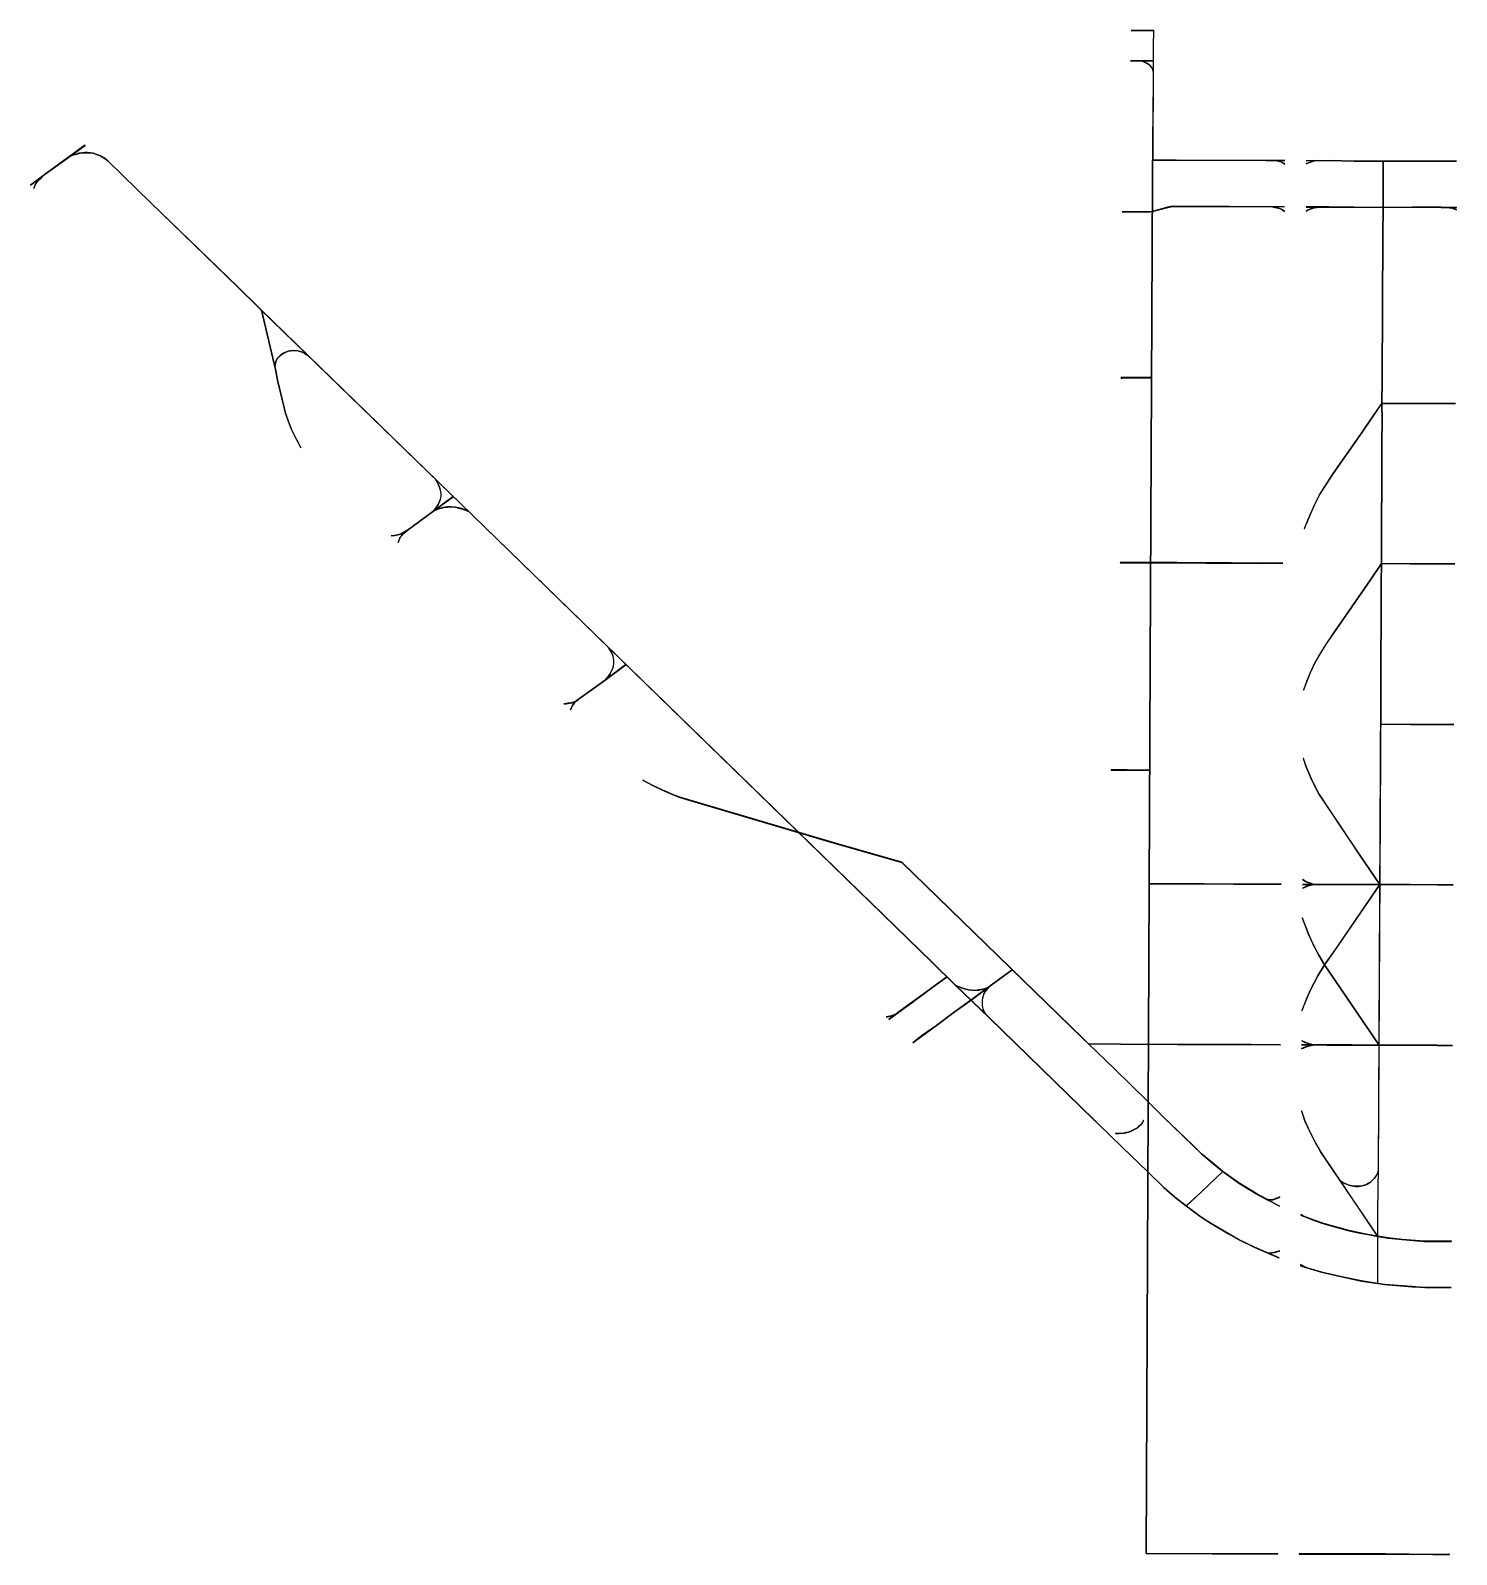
# Model space of a CAD drawing. Extents: x -35426891 to -35397092, y 11996571 to 12011386.
# Drawn here: x -35426891 to -35415303, y 11998048 to 12010431 of the extents above; entities that cross this region are included whole.
import ezdxf

# ---------------------------------------------------------------- set-up
doc = ezdxf.new("R2010")
doc.units = 0

msp = doc.modelspace()

# ---------------------------------------------------------------- linework, layer by layer
at = {"layer": 'mg_to_dxf', "color": 2}
for points in [[(-35417883.92, 12010430.08), (-35417883.91, 12010431.08), (-35417947.95, 12010431.08), (-35417947.95, 12010430.08)], [(-35417764.71, 12010428.69), (-35417763.69, 12010429.68), (-35417883.91, 12010431.08), (-35417883.92, 12010430.08)], [(-35417767.48, 12010306.69), (-35417766.48, 12010306.68), (-35417763.69, 12010429.68), (-35417764.71, 12010428.69)], [(-35417767.48, 12010014.36), (-35417766.48, 12010014.36), (-35417766.48, 12010306.68), (-35417767.48, 12010306.69)], [(-35417903.4, 12010183.69), (-35417903.4, 12010184.69), (-35417950.73, 12010184.69), (-35417950.73, 12010183.69)], [(-35417766.99, 12010182.3), (-35417766.98, 12010183.3), (-35417903.4, 12010184.69), (-35417903.4, 12010183.69)], [(-35417839.57, 12010173.98), (-35417839.17, 12010174.9), (-35417861.44, 12010184.65), (-35417861.84, 12010183.73)], [(-35417820.12, 12010165.65), (-35417819.64, 12010166.53), (-35417839.17, 12010174.9), (-35417839.57, 12010173.98)], [(-35417803.48, 12010154.56), (-35417802.87, 12010155.35), (-35417819.64, 12010166.53), (-35417820.12, 12010165.65)], [(-35417789.63, 12010142.09), (-35417788.88, 12010142.76), (-35417802.87, 12010155.35), (-35417803.48, 12010154.56)], [(-35417778.54, 12010126.85), (-35417777.7, 12010127.38), (-35417788.88, 12010142.76), (-35417789.63, 12010142.09)], [(-35417770.25, 12010111.64), (-35417769.28, 12010111.96), (-35417777.7, 12010127.38), (-35417778.54, 12010126.85)], [(-35417767.48, 12010090.85), (-35417766.49, 12010090.99), (-35417769.28, 12010111.96), (-35417770.25, 12010111.64)], [(-35417770.27, 12009529.93), (-35417769.27, 12009529.93), (-35417766.48, 12010014.36), (-35417767.48, 12010014.36)], [(-35426570.52, 12009409.23), (-35426569.93, 12009408.42), (-35426447.43, 12009497.51), (-35426448.02, 12009498.32)], [(-35417773.05, 12009222.29), (-35417772.05, 12009222.29), (-35417769.27, 12009529.93), (-35417770.27, 12009529.93)], [(-35426589.42, 12009394.5), (-35426590, 12009395.31), (-35426759.83, 12009272.81), (-35426759.24, 12009272)], [(-35426569.97, 12009408.38), (-35426570.47, 12009409.26), (-35426590, 12009395.31), (-35426589.42, 12009394.5)], [(-35426550.56, 12009416.7), (-35426550.9, 12009417.65), (-35426570.47, 12009409.26), (-35426569.97, 12009408.38)], [(-35426517.19, 12009426.44), (-35426517.46, 12009427.4), (-35426550.9, 12009417.65), (-35426550.56, 12009416.7)], [(-35426497.73, 12009432), (-35426497.94, 12009432.98), (-35426517.46, 12009427.4), (-35426517.19, 12009426.44)], [(-35426469.94, 12009436.17), (-35426470.05, 12009437.16), (-35426497.94, 12009432.98), (-35426497.73, 12009432)], [(-35426447.71, 12009437.56), (-35426447.74, 12009438.56), (-35426470.05, 12009437.16), (-35426469.94, 12009436.17)], [(-35426428.25, 12009437.56), (-35426428.22, 12009438.56), (-35426447.74, 12009438.56), (-35426447.71, 12009437.56)], [(-35426403.22, 12009436.17), (-35426403.13, 12009437.16), (-35426428.22, 12009438.56), (-35426428.25, 12009437.56)], [(-35426381.01, 12009433.39), (-35426380.8, 12009434.37), (-35426403.13, 12009437.16), (-35426403.22, 12009436.17)], [(-35426358.8, 12009426.45), (-35426358.46, 12009427.39), (-35426380.8, 12009434.37), (-35426381.01, 12009433.39)], [(-35426344.88, 12009420.88), (-35426344.54, 12009421.82), (-35426358.46, 12009427.39), (-35426358.8, 12009426.45)], [(-35426328.21, 12009415.33), (-35426327.8, 12009416.24), (-35426344.54, 12009421.82), (-35426344.88, 12009420.88)], [(-35426311.55, 12009405.61), (-35426311.05, 12009406.47), (-35426327.8, 12009416.24), (-35426328.21, 12009415.33)], [(-35426292.08, 12009394.48), (-35426291.55, 12009395.33), (-35426311.05, 12009406.47), (-35426311.55, 12009405.61)], [(-35426278.19, 12009384.76), (-35426277.6, 12009385.56), (-35426291.55, 12009395.33), (-35426292.08, 12009394.48)], [(-35426258.74, 12009369.47), (-35426258.07, 12009370.22), (-35426277.6, 12009385.56), (-35426278.19, 12009384.76)], [(-35425913.53, 12009031.22), (-35425912.83, 12009031.94), (-35426258.07, 12009370.22), (-35426258.74, 12009369.47)], [(-35417580.45, 12009377.7), (-35417580.45, 12009378.7), (-35417769.77, 12009377.31), (-35417769.76, 12009376.31)], [(-35417580.45, 12009378.7), (-35417580.45, 12009377.7), (-35416851.02, 12009373.52), (-35416851.02, 12009374.52)], [(-35416851.02, 12009374.52), (-35416851.02, 12009373.52), (-35416697.9, 12009373.52), (-35416697.9, 12009374.52)], [(-35416748.14, 12009369.36), (-35416747.89, 12009370.33), (-35416770.19, 12009374.51), (-35416770.38, 12009373.53)], [(-35416731.48, 12009363.81), (-35416731.14, 12009364.75), (-35416747.89, 12009370.33), (-35416748.14, 12009369.36)], [(-35416717.62, 12009358.26), (-35416717.16, 12009359.16), (-35416731.14, 12009364.75), (-35416731.48, 12009363.81)], [(-35416698.17, 12009345.76), (-35416697.63, 12009346.6), (-35416717.16, 12009359.16), (-35416717.62, 12009358.26)], [(-35416505.62, 12009355.46), (-35416505.98, 12009356.39), (-35416525.48, 12009348.03), (-35416525.09, 12009347.11)], [(-35416338.76, 12009373.52), (-35416338.75, 12009374.52), (-35416525.29, 12009373.13), (-35416525.28, 12009372.13)], [(-35416488.94, 12009361.02), (-35416489.25, 12009361.97), (-35416505.98, 12009356.39), (-35416505.62, 12009355.46)], [(-35416466.69, 12009367.97), (-35416466.96, 12009368.94), (-35416489.25, 12009361.97), (-35416488.94, 12009361.02)], [(-35416444.43, 12009373.54), (-35416444.67, 12009374.51), (-35416466.96, 12009368.94), (-35416466.69, 12009367.97)], [(-35416135.52, 12009369.35), (-35416135.51, 12009370.35), (-35416338.75, 12009374.52), (-35416338.76, 12009373.52)], [(-35415678.93, 12009367.95), (-35415678.93, 12009368.95), (-35416135.51, 12009370.35), (-35416135.52, 12009369.35)], [(-35415899.37, 12009188.88), (-35415898.37, 12009188.88), (-35415898.37, 12009369.85), (-35415899.37, 12009369.85)], [(-35415472.91, 12009367.95), (-35415472.91, 12009368.95), (-35415678.93, 12009368.95), (-35415678.93, 12009367.95)], [(-35415303.08, 12009367.95), (-35415303.08, 12009368.95), (-35415472.91, 12009368.95), (-35415472.91, 12009367.95)], [(-35426759.24, 12009272), (-35426759.83, 12009272.81), (-35426890.69, 12009175.36), (-35426890.09, 12009174.56)], [(-35426825.99, 12009214.99), (-35426826.72, 12009215.67), (-35426849.06, 12009184.96), (-35426848.2, 12009184.45)], [(-35426809.31, 12009228.89), (-35426810, 12009229.61), (-35426826.72, 12009215.67), (-35426825.99, 12009214.99)], [(-35426825.99, 12009214.99), (-35426826.72, 12009215.67), (-35426826.72, 12009215.67), (-35426825.99, 12009214.99)], [(-35426792.58, 12009247.01), (-35426793.31, 12009247.69), (-35426810, 12009229.61), (-35426809.31, 12009228.89)], [(-35417789.76, 12005889.76), (-35417788.76, 12005889.75), (-35417772.05, 12009222.29), (-35417773.05, 12009222.29)], [(-35426856.52, 12009166.42), (-35426857.45, 12009166.79), (-35426863.02, 12009150.06), (-35426862.07, 12009149.75)], [(-35426848.2, 12009184.45), (-35426849.06, 12009184.96), (-35426857.45, 12009166.79), (-35426856.52, 12009166.42)], [(-35415899.37, 12008992.61), (-35415898.37, 12008992.6), (-35415898.37, 12009188.88), (-35415899.37, 12009188.88)], [(-35425209.16, 12008349.13), (-35425208.46, 12008349.84), (-35425912.83, 12009031.94), (-35425913.53, 12009031.22)], [(-35417995.28, 12008957.3), (-35417995.27, 12008958.3), (-35418020.33, 12008958.3), (-35418020.33, 12008957.3)], [(-35417808.72, 12008955.91), (-35417808.77, 12008956.91), (-35417995.27, 12008958.3), (-35417995.28, 12008957.3)], [(-35417772.46, 12008960.09), (-35417772.65, 12008961.08), (-35417808.77, 12008956.91), (-35417808.72, 12008955.91)], [(-35417649.93, 12008993.51), (-35417650.17, 12008994.48), (-35417772.65, 12008961.08), (-35417772.46, 12008960.09)], [(-35417624.91, 12008999.07), (-35417625.08, 12009000.06), (-35417650.17, 12008994.48), (-35417649.93, 12008993.51)], [(-35417599.91, 12009001.85), (-35417599.96, 12009002.85), (-35417625.08, 12009000.06), (-35417624.91, 12008999.07)], [(-35416700.69, 12008997.67), (-35416700.68, 12008998.67), (-35417599.96, 12009002.85), (-35417599.91, 12009001.85)], [(-35416778.73, 12008993.5), (-35416778.54, 12008994.49), (-35416798.02, 12008998.66), (-35416798.23, 12008997.68)], [(-35416762.06, 12008990.73), (-35416761.8, 12008991.7), (-35416778.54, 12008994.49), (-35416778.73, 12008993.5)], [(-35416750.96, 12008986.56), (-35416750.63, 12008987.51), (-35416761.8, 12008991.7), (-35416762.06, 12008990.73)], [(-35416734.28, 12008981), (-35416733.9, 12008981.93), (-35416750.63, 12008987.51), (-35416750.96, 12008986.56)], [(-35416717.64, 12008972.68), (-35416717.14, 12008973.55), (-35416733.9, 12008981.93), (-35416734.28, 12008981)], [(-35416700.96, 12008961.56), (-35416700.41, 12008962.4), (-35416717.14, 12008973.55), (-35416717.64, 12008972.68)], [(-35416508.36, 12008972.67), (-35416508.8, 12008973.56), (-35416525.54, 12008963.8), (-35416525.03, 12008962.94)], [(-35416341.54, 12008996.28), (-35416341.54, 12008997.28), (-35416525.29, 12008997.28), (-35416525.29, 12008996.28)], [(-35416491.7, 12008979.61), (-35416492.05, 12008980.54), (-35416508.8, 12008973.56), (-35416508.36, 12008972.67)], [(-35416458.35, 12008990.72), (-35416458.58, 12008991.7), (-35416492.05, 12008980.54), (-35416491.7, 12008979.61)], [(-35416438.9, 12008993.5), (-35416439.06, 12008994.49), (-35416458.58, 12008991.7), (-35416458.35, 12008990.72)], [(-35416458.35, 12008990.72), (-35416458.58, 12008991.7), (-35416458.58, 12008991.7), (-35416458.35, 12008990.72)], [(-35416422.19, 12008996.29), (-35416422.36, 12008997.27), (-35416439.06, 12008994.49), (-35416438.9, 12008993.5)], [(-35416138.3, 12008994.89), (-35416138.3, 12008995.89), (-35416341.54, 12008997.28), (-35416341.54, 12008996.28)], [(-35415898.87, 12008992.1), (-35415898.87, 12008993.1), (-35416138.3, 12008995.89), (-35416138.3, 12008994.89)], [(-35415902.15, 12008772.67), (-35415901.15, 12008772.66), (-35415898.37, 12008992.6), (-35415899.37, 12008992.61)], [(-35415662.22, 12008994.89), (-35415662.23, 12008995.89), (-35415898.87, 12008993.1), (-35415898.87, 12008992.1)], [(-35415428.37, 12008993.5), (-35415428.35, 12008994.5), (-35415662.23, 12008995.89), (-35415662.22, 12008994.89)], [(-35415303.09, 12008990.71), (-35415303.07, 12008991.71), (-35415428.35, 12008994.5), (-35415428.37, 12008993.5)], [(-35415361.61, 12008989.32), (-35415361.47, 12008990.31), (-35415380.96, 12008993.1), (-35415381.1, 12008992.11)], [(-35415342.15, 12008986.54), (-35415341.96, 12008987.53), (-35415361.47, 12008990.31), (-35415361.61, 12008989.32)], [(-35415325.51, 12008982.38), (-35415325.19, 12008983.33), (-35415341.96, 12008987.53), (-35415342.15, 12008986.54)], [(-35415303.28, 12008972.66), (-35415302.88, 12008973.57), (-35415325.19, 12008983.33), (-35415325.51, 12008982.38)], [(-35415907.72, 12007599.18), (-35415906.72, 12007599.17), (-35415901.15, 12008772.66), (-35415902.15, 12008772.67)], [(-35425036.55, 12008179.3), (-35425035.85, 12008180.01), (-35425208.46, 12008349.84), (-35425209.16, 12008349.13)], [(-35425035.84, 12008180.01), (-35425036.55, 12008179.3), (-35425017.06, 12008159.81), (-35425016.36, 12008160.52)], [(-35425016.36, 12008160.52), (-35425017.06, 12008159.81), (-35423299.28, 12006492.15), (-35423298.59, 12006492.87)], [(-35425013.44, 12008158.89), (-35425014.41, 12008158.66), (-35424897.48, 12007664.5), (-35424896.5, 12007664.71)], [(-35424902.07, 12007717.41), (-35424903.05, 12007717.59), (-35424905.84, 12007696.68), (-35424904.85, 12007696.55)], [(-35424896.52, 12007741), (-35424897.47, 12007741.33), (-35424903.05, 12007717.59), (-35424902.07, 12007717.41)], [(-35424885.44, 12007764.55), (-35424886.28, 12007765.11), (-35424897.47, 12007741.33), (-35424896.52, 12007741)], [(-35424871.58, 12007779.79), (-35424872.29, 12007780.49), (-35424886.28, 12007765.11), (-35424885.44, 12007764.55)], [(-35424854.93, 12007795.06), (-35424855.54, 12007795.85), (-35424872.29, 12007780.49), (-35424871.58, 12007779.79)], [(-35424835.5, 12007807.55), (-35424835.99, 12007808.42), (-35424855.54, 12007795.85), (-35424854.93, 12007795.06)], [(-35424816.06, 12007817.26), (-35424816.45, 12007818.19), (-35424835.99, 12007808.42), (-35424835.5, 12007807.55)], [(-35424796.63, 12007824.2), (-35424796.9, 12007825.17), (-35424816.45, 12007818.19), (-35424816.06, 12007817.26)], [(-35424777.21, 12007828.36), (-35424777.34, 12007829.36), (-35424796.9, 12007825.17), (-35424796.63, 12007824.2)], [(-35424752.22, 12007829.75), (-35424752.23, 12007830.75), (-35424777.34, 12007829.36), (-35424777.21, 12007828.36)], [(-35424718.89, 12007828.36), (-35424718.74, 12007829.36), (-35424752.23, 12007830.75), (-35424752.22, 12007829.75)], [(-35424688.37, 12007820.04), (-35424688.01, 12007820.98), (-35424718.74, 12007829.36), (-35424718.89, 12007828.36)], [(-35424660.59, 12007806.15), (-35424660.1, 12007807.02), (-35424688.01, 12007820.98), (-35424688.37, 12007820.04)], [(-35424641.13, 12007793.64), (-35424640.59, 12007794.48), (-35424660.1, 12007807.02), (-35424660.59, 12007806.15)], [(-35424896.5, 12007664.71), (-35424897.48, 12007664.5), (-35424883.56, 12007590.72), (-35424882.58, 12007590.93)], [(-35424882.58, 12007590.93), (-35424883.56, 12007590.72), (-35424827.88, 12007355.45), (-35424826.91, 12007355.69)], [(-35418009.05, 12007609.83), (-35418009.35, 12007610.79), (-35418031.62, 12007603.83), (-35418031.32, 12007602.87)], [(-35418031.43, 12007612.2), (-35418031.51, 12007611.21), (-35418014.79, 12007609.81), (-35418014.74, 12007610.81)], [(-35418014.74, 12007610.81), (-35418014.79, 12007609.81), (-35417934.03, 12007609.81), (-35417934.03, 12007610.81)], [(-35417934.03, 12007610.81), (-35417934.03, 12007609.81), (-35417778.12, 12007609.81), (-35417778.12, 12007610.81)], [(-35415910.51, 12007401.51), (-35415909.51, 12007401.5), (-35415906.72, 12007599.17), (-35415907.72, 12007599.18)], [(-35424826.91, 12007355.69), (-35424827.88, 12007355.45), (-35424819.52, 12007320.62), (-35424818.56, 12007320.91)], [(-35415909.59, 12007401.22), (-35415910.42, 12007401.79), (-35415991.16, 12007283.46), (-35415990.33, 12007282.9)], [(-35415907.72, 12007260.91), (-35415906.72, 12007260.91), (-35415909.51, 12007401.52), (-35415910.51, 12007401.5)], [(-35415910, 12007402.01), (-35415910.01, 12007401.01), (-35415665.01, 12007399.61), (-35415665.01, 12007400.61)], [(-35415665.01, 12007400.61), (-35415665.01, 12007399.61), (-35415428.36, 12007399.61), (-35415428.36, 12007400.61)], [(-35415428.36, 12007400.61), (-35415428.36, 12007399.61), (-35415311.43, 12007399.61), (-35415311.43, 12007400.61)], [(-35424818.56, 12007320.91), (-35424819.52, 12007320.62), (-35424794.45, 12007252.38), (-35424793.52, 12007252.74)], [(-35424793.52, 12007252.74), (-35424794.45, 12007252.38), (-35424769.38, 12007189.71), (-35424768.47, 12007190.12)], [(-35415990.33, 12007282.9), (-35415991.16, 12007283.46), (-35416069.11, 12007166.53), (-35416068.29, 12007165.97)], [(-35415910.51, 12007088.3), (-35415909.51, 12007088.29), (-35415906.72, 12007260.91), (-35415907.72, 12007260.91)], [(-35424768.47, 12007190.12), (-35424769.38, 12007189.71), (-35424724.83, 12007097.82), (-35424723.93, 12007098.27)], [(-35424723.93, 12007098.27), (-35424724.83, 12007097.82), (-35424694.2, 12007039.34), (-35424693.31, 12007039.81)], [(-35416068.29, 12007165.97), (-35416069.11, 12007166.53), (-35416305.76, 12006831.05), (-35416304.93, 12006830.49)], [(-35415913.29, 12006099.96), (-35415912.29, 12006099.95), (-35415909.51, 12007088.29), (-35415910.51, 12007088.3)], [(-35423588.92, 12006766.49), (-35423588.04, 12006766.98), (-35423599.19, 12006785.1), (-35423600.04, 12006784.57)], [(-35423577.79, 12006744.25), (-35423576.89, 12006744.68), (-35423588.04, 12006766.98), (-35423588.92, 12006766.49)], [(-35423566.68, 12006720.64), (-35423565.73, 12006720.96), (-35423576.89, 12006744.68), (-35423577.79, 12006744.25)], [(-35416304.93, 12006830.49), (-35416305.76, 12006831.05), (-35416417.15, 12006659.79), (-35416416.27, 12006659.31)], [(-35423454.55, 12006643.83), (-35423455.14, 12006644.64), (-35423624.97, 12006520.75), (-35423624.38, 12006519.94)], [(-35423577.78, 12006580.45), (-35423576.91, 12006579.96), (-35423565.74, 12006603.69), (-35423566.68, 12006604.05)], [(-35423561.13, 12006695.64), (-35423560.15, 12006695.85), (-35423565.73, 12006720.96), (-35423566.68, 12006720.64)], [(-35423566.68, 12006604.05), (-35423565.74, 12006603.69), (-35423560.16, 12006623.22), (-35423561.12, 12006623.49)], [(-35423555.57, 12006669.24), (-35423554.57, 12006669.35), (-35423560.15, 12006695.85), (-35423561.13, 12006695.64)], [(-35423561.12, 12006623.49), (-35423560.16, 12006623.22), (-35423554.57, 12006644.17), (-35423555.57, 12006644.3)], [(-35423555.57, 12006644.3), (-35423554.57, 12006644.17), (-35423554.57, 12006669.35), (-35423555.57, 12006669.24)], [(-35416435.75, 12006617.57), (-35416436.64, 12006618.01), (-35416458.92, 12006574.85), (-35416458.02, 12006574.42)], [(-35416416.27, 12006659.31), (-35416417.15, 12006659.79), (-35416436.64, 12006618.01), (-35416435.75, 12006617.57)], [(-35423624.38, 12006519.94), (-35423624.97, 12006520.75), (-35423831.01, 12006369.01), (-35423830.38, 12006368.23)], [(-35423622.24, 12006523.48), (-35423621.53, 12006522.78), (-35423607.59, 12006536.72), (-35423608.35, 12006537.38)], [(-35423574.39, 12006543.54), (-35423574.73, 12006544.48), (-35423622.09, 12006523.59), (-35423621.69, 12006522.67)], [(-35423608.35, 12006537.38), (-35423607.59, 12006536.72), (-35423590.85, 12006559.04), (-35423591.67, 12006559.61)], [(-35423591.67, 12006559.61), (-35423590.85, 12006559.04), (-35423576.91, 12006579.96), (-35423577.78, 12006580.45)], [(-35423543.8, 12006551.88), (-35423544.07, 12006552.85), (-35423574.73, 12006544.48), (-35423574.39, 12006543.54)], [(-35423524.36, 12006557.44), (-35423524.53, 12006558.43), (-35423544.07, 12006552.85), (-35423543.8, 12006551.88)], [(-35423502.14, 12006558.83), (-35423502.2, 12006559.82), (-35423524.53, 12006558.43), (-35423524.36, 12006557.44)], [(-35423474.34, 12006560.22), (-35423474.32, 12006561.22), (-35423502.2, 12006559.82), (-35423502.14, 12006558.83)], [(-35423441, 12006557.44), (-35423440.85, 12006558.43), (-35423474.32, 12006561.22), (-35423474.34, 12006560.22)], [(-35423410.41, 12006550.49), (-35423410.18, 12006551.46), (-35423440.85, 12006558.43), (-35423441, 12006557.44)], [(-35423377.05, 12006542.14), (-35423376.73, 12006543.1), (-35423410.18, 12006551.46), (-35423410.41, 12006550.49)], [(-35423329.75, 12006522.67), (-35423329.37, 12006523.59), (-35423376.73, 12006543.1), (-35423377.05, 12006542.14)], [(-35423298.59, 12006492.86), (-35423299.28, 12006492.15), (-35419563.06, 12002858.93), (-35419562.36, 12002859.65)], [(-35416496.99, 12006485.35), (-35416497.9, 12006485.74), (-35416517.4, 12006439.8), (-35416516.47, 12006439.42)], [(-35416458.02, 12006574.42), (-35416458.92, 12006574.85), (-35416497.9, 12006485.74), (-35416496.99, 12006485.35)], [(-35423883.79, 12006339.84), (-35423883.39, 12006338.92), (-35423833.23, 12006366.79), (-35423833.72, 12006367.66)], [(-35423830.38, 12006368.23), (-35423831.01, 12006369.01), (-35423864.47, 12006339.73), (-35423863.74, 12006339.04)], [(-35416516.47, 12006439.42), (-35416517.4, 12006439.8), (-35416539.67, 12006385.51), (-35416538.74, 12006385.13)], [(-35423958.79, 12006325.96), (-35423958.73, 12006324.96), (-35423933.64, 12006326.36), (-35423933.77, 12006327.35)], [(-35423933.77, 12006327.35), (-35423933.64, 12006326.36), (-35423905.74, 12006331.94), (-35423905.99, 12006332.91)], [(-35423905.99, 12006332.91), (-35423905.74, 12006331.94), (-35423883.39, 12006338.92), (-35423883.79, 12006339.84)], [(-35423897.04, 12006286.3), (-35423897.98, 12006286.67), (-35423903.55, 12006269.94), (-35423902.61, 12006269.62)], [(-35423891.48, 12006298.83), (-35423892.41, 12006299.2), (-35423897.98, 12006286.67), (-35423897.04, 12006286.3)], [(-35423885.94, 12006314.05), (-35423886.81, 12006314.6), (-35423892.41, 12006299.2), (-35423891.48, 12006298.83)], [(-35423874.87, 12006325.13), (-35423875.61, 12006325.8), (-35423886.81, 12006314.6), (-35423885.94, 12006314.05)], [(-35423863.74, 12006339.04), (-35423864.47, 12006339.73), (-35423875.61, 12006325.8), (-35423874.87, 12006325.13)], [(-35417947.95, 12006106.41), (-35417947.95, 12006107.41), (-35418037.04, 12006107.41), (-35418037.04, 12006106.41)], [(-35417786.47, 12006106.41), (-35417786.47, 12006107.41), (-35417947.95, 12006107.41), (-35417947.95, 12006106.41)], [(-35417786.47, 12006107.41), (-35417786.47, 12006106.41), (-35417572.1, 12006106.41), (-35417572.09, 12006107.41)], [(-35417572.09, 12006107.41), (-35417572.1, 12006106.41), (-35417341.02, 12006103.63), (-35417341.02, 12006104.63)], [(-35417341.02, 12006104.63), (-35417341.02, 12006103.63), (-35417135, 12006103.63), (-35417135, 12006104.63)], [(-35417135, 12006104.63), (-35417135, 12006103.63), (-35416892.78, 12006100.84), (-35416892.78, 12006101.84)], [(-35416892.78, 12006101.84), (-35416892.78, 12006100.84), (-35416714.6, 12006102.24), (-35416714.61, 12006103.24)], [(-35415912.38, 12006099.67), (-35415913.2, 12006100.23), (-35416002.29, 12005967.99), (-35416001.47, 12005967.43)], [(-35415916.07, 12005948.23), (-35415915.07, 12005948.21), (-35415912.29, 12006099.95), (-35415913.29, 12006099.96)], [(-35415912.78, 12006100.45), (-35415912.8, 12006099.45), (-35415678.93, 12006096.67), (-35415678.93, 12006097.67)], [(-35415678.93, 12006097.67), (-35415678.93, 12006096.67), (-35415453.42, 12006096.67), (-35415453.42, 12006097.67)], [(-35415453.42, 12006097.67), (-35415453.42, 12006096.67), (-35415317, 12006096.67), (-35415317, 12006097.67)], [(-35417788.76, 12005889.75), (-35417789.76, 12005889.76), (-35417825.95, 11998056.27), (-35417824.95, 11998057.26)], [(-35416001.47, 12005967.43), (-35416002.29, 12005967.99), (-35416300.19, 12005537.85), (-35416299.36, 12005537.29)], [(-35415918.86, 12005015.56), (-35415917.86, 12005015.55), (-35415915.07, 12005948.21), (-35415916.07, 12005948.23)], [(-35416299.36, 12005537.29), (-35416300.19, 12005537.85), (-35416361.44, 12005448.75), (-35416360.61, 12005448.21)], [(-35422171.83, 12005382.81), (-35422170.94, 12005383.29), (-35422193.24, 12005416.74), (-35422194.07, 12005416.18)], [(-35422163.5, 12005363.38), (-35422162.57, 12005363.75), (-35422170.94, 12005383.29), (-35422171.83, 12005382.81)], [(-35422157.95, 12005348.13), (-35422156.98, 12005348.38), (-35422162.57, 12005363.75), (-35422163.5, 12005363.38)], [(-35416360.61, 12005448.21), (-35416361.44, 12005448.75), (-35416419.92, 12005354.08), (-35416419.06, 12005353.57)], [(-35422051.37, 12005279.64), (-35422051.97, 12005280.44), (-35422221.8, 12005152.38), (-35422221.2, 12005151.57)], [(-35422182.96, 12005202.33), (-35422182.08, 12005201.85), (-35422159.78, 12005246.45), (-35422160.72, 12005246.82)], [(-35422160.72, 12005246.82), (-35422159.78, 12005246.45), (-35422154.19, 12005266.02), (-35422155.17, 12005266.23)], [(-35422152.4, 12005312.02), (-35422151.4, 12005312.1), (-35422156.98, 12005348.38), (-35422157.95, 12005348.13)], [(-35422155.17, 12005266.23), (-35422154.19, 12005266.02), (-35422151.4, 12005284.18), (-35422152.4, 12005284.26)], [(-35422152.4, 12005284.26), (-35422151.4, 12005284.18), (-35422151.4, 12005312.1), (-35422152.4, 12005312.02)], [(-35416455.24, 12005289.56), (-35416456.13, 12005290.01), (-35416492.34, 12005210.64), (-35416491.42, 12005210.24)], [(-35416419.06, 12005353.57), (-35416419.92, 12005354.08), (-35416456.13, 12005290.01), (-35416455.24, 12005289.56)], [(-35422221.2, 12005151.57), (-35422221.8, 12005152.38), (-35422430.6, 12005003.43), (-35422430.01, 12005002.62)], [(-35422224.65, 12005152.31), (-35422223.91, 12005151.64), (-35422210, 12005166.94), (-35422210.73, 12005167.63)], [(-35422210.73, 12005167.63), (-35422210, 12005166.94), (-35422193.26, 12005183.68), (-35422194.05, 12005184.3)], [(-35422194.05, 12005184.3), (-35422193.26, 12005183.68), (-35422182.08, 12005201.85), (-35422182.96, 12005202.33)], [(-35422182.96, 12005202.33), (-35422182.08, 12005201.85), (-35422182.08, 12005201.85), (-35422182.96, 12005202.33)], [(-35416516.47, 12005150.4), (-35416517.4, 12005150.76), (-35416545.25, 12005072.8), (-35416544.3, 12005072.46)], [(-35416491.42, 12005210.24), (-35416492.34, 12005210.64), (-35416517.4, 12005150.76), (-35416516.47, 12005150.4)], [(-35422469.49, 12004975.65), (-35422469.07, 12004974.73), (-35422449.52, 12004987.29), (-35422450.06, 12004988.14)], [(-35422430.01, 12005002.62), (-35422430.6, 12005003.43), (-35422455.7, 12004985.3), (-35422455.02, 12004984.56)], [(-35415917.86, 12005015.55), (-35415918.86, 12005015.56), (-35415938.35, 12001184.68), (-35415937.35, 12001184.67)], [(-35422555.63, 12004960.37), (-35422555.55, 12004959.38), (-35422538.82, 12004960.77), (-35422538.95, 12004961.76)], [(-35422538.95, 12004961.76), (-35422538.82, 12004960.77), (-35422522.12, 12004963.55), (-35422522.24, 12004964.55)], [(-35422522.24, 12004964.55), (-35422522.12, 12004963.55), (-35422505.39, 12004964.95), (-35422505.56, 12004965.94)], [(-35422505.56, 12004965.94), (-35422505.39, 12004964.95), (-35422488.64, 12004969.14), (-35422488.9, 12004970.1)], [(-35422493.89, 12004930.42), (-35422494.79, 12004930.86), (-35422503.15, 12004911.35), (-35422502.23, 12004910.96)], [(-35422485.56, 12004945.68), (-35422486.41, 12004946.23), (-35422494.79, 12004930.86), (-35422493.89, 12004930.42)], [(-35422488.9, 12004970.1), (-35422488.64, 12004969.14), (-35422469.07, 12004974.73), (-35422469.49, 12004975.65)], [(-35422477.23, 12004956.79), (-35422478.04, 12004957.39), (-35422486.41, 12004946.23), (-35422485.56, 12004945.68)], [(-35422466.11, 12004972.09), (-35422466.89, 12004972.72), (-35422478.04, 12004957.39), (-35422477.23, 12004956.79)], [(-35422455.02, 12004984.56), (-35422455.7, 12004985.3), (-35422466.89, 12004972.72), (-35422466.11, 12004972.09)], [(-35415918.36, 12004794.72), (-35415918.36, 12004793.72), (-35415676.15, 12004792.33), (-35415676.14, 12004793.33)], [(-35415676.14, 12004793.33), (-35415676.15, 12004792.33), (-35415453.42, 12004792.33), (-35415453.42, 12004793.33)], [(-35415453.42, 12004793.33), (-35415453.42, 12004792.33), (-35415325.35, 12004792.33), (-35415325.35, 12004793.33)], [(-35416547.08, 12004515.97), (-35416548.03, 12004515.66), (-35416525.75, 12004448.82), (-35416524.82, 12004449.18)], [(-35417978.57, 12004422.05), (-35417978.57, 12004423.05), (-35418109.42, 12004423.05), (-35418109.42, 12004422.05)], [(-35417794.83, 12004420.66), (-35417794.82, 12004421.66), (-35417978.57, 12004423.05), (-35417978.57, 12004422.05)], [(-35416524.82, 12004449.18), (-35416525.75, 12004448.82), (-35416475.63, 12004334.64), (-35416474.72, 12004335.06)], [(-35421834.74, 12004295.43), (-35421834.29, 12004296.32), (-35421915.02, 12004339.47), (-35421915.49, 12004338.59)], [(-35421753.98, 12004257.83), (-35421753.57, 12004258.74), (-35421834.29, 12004296.32), (-35421834.74, 12004295.43)], [(-35421653.74, 12004214.67), (-35421653.36, 12004215.6), (-35421753.57, 12004258.74), (-35421753.98, 12004257.83)], [(-35416474.72, 12004335.06), (-35416475.63, 12004334.64), (-35416422.71, 12004227.41), (-35416421.84, 12004227.91)], [(-35421614.73, 12004199.35), (-35421614.41, 12004200.3), (-35421653.36, 12004215.6), (-35421653.74, 12004214.67)], [(-35420350.74, 12003826.28), (-35420350.46, 12003827.24), (-35421614.41, 12004200.3), (-35421614.73, 12004199.35)], [(-35416421.84, 12004227.91), (-35416422.71, 12004227.41), (-35416247.29, 12003967.07), (-35416246.46, 12003967.63)], [(-35416246.46, 12003967.63), (-35416247.29, 12003967.07), (-35416088.6, 12003730.43), (-35416087.77, 12003730.99)], [(-35419810.75, 12003671.79), (-35419810.23, 12003672.69), (-35420350.46, 12003827.24), (-35420350.74, 12003826.28)], [(-35418343.63, 12002246.44), (-35418342.94, 12002247.15), (-35419810.23, 12003672.69), (-35419810.75, 12003671.79)], [(-35416087.77, 12003730.99), (-35416088.6, 12003730.43), (-35415927.13, 12003491), (-35415926.3, 12003491.56)], [(-35416552.84, 12003532.06), (-35416553.41, 12003531.23), (-35416531.09, 12003515.89), (-35416530.62, 12003516.78)], [(-35416530.62, 12003516.78), (-35416531.09, 12003515.89), (-35416497.6, 12003503.33), (-35416497.29, 12003504.28)], [(-35416497.29, 12003504.28), (-35416497.6, 12003503.33), (-35416466.93, 12003494.96), (-35416466.71, 12003495.94)], [(-35417574.88, 12003497.74), (-35417574.88, 12003498.74), (-35417800.39, 12003498.74), (-35417800.39, 12003497.74)], [(-35417352.16, 12003497.74), (-35417352.15, 12003498.74), (-35417574.88, 12003498.74), (-35417574.88, 12003497.74)], [(-35417112.73, 12003494.95), (-35417112.72, 12003495.95), (-35417352.15, 12003498.74), (-35417352.16, 12003497.74)], [(-35417004.15, 12003493.56), (-35417004.14, 12003494.56), (-35417112.72, 12003495.95), (-35417112.73, 12003494.95)], [(-35416965.17, 12003493.56), (-35416965.17, 12003494.56), (-35417004.14, 12003494.56), (-35417004.15, 12003493.56)], [(-35416728.52, 12003493.56), (-35416728.52, 12003494.56), (-35416965.17, 12003494.56), (-35416965.17, 12003493.56)], [(-35416533.43, 12003469.94), (-35416533.85, 12003470.85), (-35416553.32, 12003462.5), (-35416552.93, 12003461.58)], [(-35416330.4, 12003492.17), (-35416330.4, 12003493.17), (-35416553.13, 12003493.17), (-35416553.13, 12003492.17)], [(-35416519.52, 12003476.89), (-35416519.91, 12003477.82), (-35416533.85, 12003470.85), (-35416533.43, 12003469.94)], [(-35416500.11, 12003483.83), (-35416500.35, 12003484.8), (-35416519.91, 12003477.82), (-35416519.52, 12003476.89)], [(-35416472.31, 12003488), (-35416472.47, 12003488.98), (-35416500.35, 12003484.8), (-35416500.11, 12003483.83)], [(-35416450.02, 12003492.18), (-35416450.21, 12003493.16), (-35416472.47, 12003488.98), (-35416472.31, 12003488)], [(-35416466.71, 12003495.94), (-35416466.93, 12003494.96), (-35416450.2, 12003492.17), (-35416450.03, 12003493.16)], [(-35416152.22, 12003492.17), (-35416152.22, 12003493.17), (-35416330.4, 12003493.17), (-35416330.4, 12003492.17)], [(-35415926.3, 12003490.99), (-35415927.12, 12003491.56), (-35416286.27, 12002965.37), (-35416285.45, 12002964.8)], [(-35415926.71, 12003490.78), (-35415926.71, 12003491.78), (-35416152.22, 12003493.17), (-35416152.22, 12003492.17)], [(-35415678.93, 12003490.78), (-35415678.93, 12003491.78), (-35415926.71, 12003491.78), (-35415926.71, 12003490.78)], [(-35415458.99, 12003489.38), (-35415458.98, 12003490.38), (-35415678.93, 12003491.78), (-35415678.93, 12003490.78)], [(-35415330.92, 12003489.38), (-35415330.92, 12003490.38), (-35415458.98, 12003490.38), (-35415458.99, 12003489.38)], [(-35416555.44, 12003220), (-35416556.38, 12003219.66), (-35416528.54, 12003144.48), (-35416527.6, 12003144.84)], [(-35416527.6, 12003144.84), (-35416528.54, 12003144.48), (-35416503.47, 12003081.82), (-35416502.55, 12003082.21)], [(-35416502.55, 12003082.21), (-35416503.47, 12003081.82), (-35416464.49, 12002995.49), (-35416463.59, 12002995.93)], [(-35416463.59, 12002995.93), (-35416464.49, 12002995.49), (-35416422.71, 12002917.51), (-35416421.84, 12002918)], [(-35416421.84, 12002918), (-35416422.71, 12002917.51), (-35416375.37, 12002839.53), (-35416374.53, 12002840.07)], [(-35416285.45, 12002964.8), (-35416286.27, 12002965.37), (-35416375.36, 12002840.08), (-35416374.53, 12002839.53)], [(-35419562.36, 12002859.65), (-35419563.06, 12002858.93), (-35419376.53, 12002675.18), (-35419375.83, 12002675.9)], [(-35419084.15, 12002674.55), (-35419083.55, 12002673.75), (-35418913.72, 12002799.03), (-35418914.32, 12002799.84)], [(-35416374.53, 12002839.53), (-35416375.36, 12002840.08), (-35416431.06, 12002749.57), (-35416430.19, 12002749.08)], [(-35416374.53, 12002840.07), (-35416375.37, 12002839.53), (-35415932.69, 12002186.66), (-35415931.86, 12002187.22)], [(-35419565.2, 12002651.47), (-35419565.79, 12002652.28), (-35419727.26, 12002535.35), (-35419726.68, 12002534.54)], [(-35419442.7, 12002740.56), (-35419443.29, 12002741.37), (-35419565.79, 12002652.28), (-35419565.2, 12002651.47)], [(-35419375.83, 12002675.9), (-35419376.53, 12002675.18), (-35419100.9, 12002409.3), (-35419100.21, 12002410.02)], [(-35419375.95, 12002674.6), (-35419376.4, 12002673.7), (-35419354.11, 12002662.56), (-35419353.7, 12002663.47)], [(-35419353.7, 12002663.47), (-35419354.11, 12002662.56), (-35419337.38, 12002655.59), (-35419337.02, 12002656.52)], [(-35419337.02, 12002656.52), (-35419337.38, 12002655.59), (-35419317.86, 12002648.62), (-35419317.56, 12002649.57)], [(-35419317.56, 12002649.57), (-35419317.86, 12002648.62), (-35419270.47, 12002636.07), (-35419270.29, 12002637.06)], [(-35419270.29, 12002637.06), (-35419270.47, 12002636.07), (-35419220.27, 12002630.49), (-35419220.27, 12002631.5)], [(-35419248.4, 12002553.45), (-35419247.81, 12002552.64), (-35419083.55, 12002673.75), (-35419084.15, 12002674.55)], [(-35419198.05, 12002634.28), (-35419197.94, 12002633.28), (-35419184, 12002634.68), (-35419184.15, 12002635.67)], [(-35419184.15, 12002635.67), (-35419184, 12002634.68), (-35419161.7, 12002638.86), (-35419161.91, 12002639.84)], [(-35419161.91, 12002639.84), (-35419161.7, 12002638.86), (-35419139.39, 12002644.44), (-35419139.68, 12002645.4)], [(-35419139.68, 12002645.4), (-35419139.39, 12002644.44), (-35419119.85, 12002651.42), (-35419120.24, 12002652.34)], [(-35419122.43, 12002634.87), (-35419123.22, 12002635.48), (-35419137.18, 12002615.94), (-35419136.32, 12002615.43)], [(-35419100.17, 12002661.3), (-35419100.94, 12002661.94), (-35419123.22, 12002635.48), (-35419122.43, 12002634.87)], [(-35419120.24, 12002652.34), (-35419119.85, 12002651.42), (-35419100.33, 12002661.18), (-35419100.78, 12002662.07)], [(-35416488.64, 12002634.96), (-35416489.54, 12002635.39), (-35416525.75, 12002556.02), (-35416524.82, 12002555.63)], [(-35416430.19, 12002749.08), (-35416431.06, 12002749.57), (-35416489.54, 12002635.39), (-35416488.64, 12002634.96)], [(-35419726.68, 12002534.54), (-35419727.26, 12002535.35), (-35419824.71, 12002464.36), (-35419824.12, 12002463.55)], [(-35419384.83, 12002454.61), (-35419384.23, 12002453.81), (-35419247.81, 12002552.64), (-35419248.4, 12002553.45)], [(-35419220.27, 12002631.5), (-35419220.27, 12002630.49), (-35419197.94, 12002633.28), (-35419198.05, 12002634.28)], [(-35419220.27, 12002631.5), (-35419220.27, 12002630.49), (-35419220.27, 12002630.49), (-35419220.27, 12002631.5)], [(-35419152.96, 12002571.04), (-35419153.94, 12002571.24), (-35419156.74, 12002548.9), (-35419155.74, 12002548.84)], [(-35419155.74, 12002548.84), (-35419156.74, 12002548.9), (-35419156.74, 12002529.38), (-35419155.74, 12002529.38)], [(-35419155.74, 12002529.38), (-35419156.74, 12002529.38), (-35419156.74, 12002512.63), (-35419155.74, 12002512.72)], [(-35419155.74, 12002512.72), (-35419156.74, 12002512.63), (-35419151.15, 12002479.12), (-35419150.18, 12002479.41)], [(-35419144.63, 12002598.8), (-35419145.57, 12002599.17), (-35419153.94, 12002571.24), (-35419152.96, 12002571.04)], [(-35419136.32, 12002615.43), (-35419137.18, 12002615.94), (-35419145.57, 12002599.17), (-35419144.63, 12002598.8)], [(-35416524.82, 12002555.63), (-35416525.75, 12002556.02), (-35416559.16, 12002468.31), (-35416558.23, 12002467.95)], [(-35419938.61, 12002417.12), (-35419938.51, 12002416.13), (-35419924.57, 12002417.52), (-35419924.71, 12002418.51)], [(-35419924.71, 12002418.51), (-35419924.57, 12002417.52), (-35419907.82, 12002420.31), (-35419908.05, 12002421.29)], [(-35419824.12, 12002463.55), (-35419824.71, 12002464.36), (-35419916.59, 12002396.14), (-35419915.99, 12002395.34)], [(-35419908.05, 12002421.29), (-35419907.82, 12002420.31), (-35419885.5, 12002427.29), (-35419885.82, 12002428.23)], [(-35419885.82, 12002428.23), (-35419885.5, 12002427.29), (-35419865.98, 12002434.26), (-35419866.37, 12002435.18)], [(-35419866.37, 12002435.18), (-35419865.98, 12002434.26), (-35419854.81, 12002439.84), (-35419855.26, 12002440.74)], [(-35419529.6, 12002346.03), (-35419529.01, 12002345.23), (-35419384.23, 12002453.81), (-35419384.83, 12002454.61)], [(-35419150.18, 12002479.41), (-35419151.15, 12002479.12), (-35419151.15, 12002479.12), (-35419150.18, 12002479.41)], [(-35419150.18, 12002479.41), (-35419151.15, 12002479.12), (-35419142.77, 12002459.56), (-35419141.86, 12002459.99)], [(-35419141.86, 12002459.99), (-35419142.77, 12002459.56), (-35419131.62, 12002438.66), (-35419130.74, 12002439.13)], [(-35419100.2, 12002410.02), (-35419100.9, 12002409.31), (-35418248.97, 12001579.65), (-35418248.28, 12001580.37)], [(-35419649.31, 12002261.12), (-35419648.72, 12002260.31), (-35419529.01, 12002345.23), (-35419529.6, 12002346.03)], [(-35419721.7, 12002206.83), (-35419721.1, 12002206.03), (-35419648.72, 12002260.31), (-35419649.31, 12002261.12)], [(-35418290.74, 12002194.93), (-35418290.04, 12002195.65), (-35418342.94, 12002247.15), (-35418343.63, 12002246.44)], [(-35418290.04, 12002195.65), (-35418290.74, 12002194.93), (-35418081.93, 12001993.09), (-35418081.23, 12001993.8)], [(-35418290.39, 12002197.18), (-35418290.39, 12002196.18), (-35418034.26, 12002194.79), (-35418034.25, 12002195.79)], [(-35418034.25, 12002195.79), (-35418034.26, 12002194.79), (-35417569.32, 12002192.01), (-35417569.31, 12002193.01)], [(-35417569.31, 12002193.01), (-35417569.32, 12002192.01), (-35417132.21, 12002190.61), (-35417132.21, 12002191.61)], [(-35417132.21, 12002191.61), (-35417132.21, 12002190.61), (-35416970.74, 12002190.61), (-35416970.74, 12002191.61)], [(-35416970.74, 12002191.61), (-35416970.74, 12002190.61), (-35416734.09, 12002189.22), (-35416734.09, 12002190.22)], [(-35416536.22, 12002168.38), (-35416536.62, 12002169.3), (-35416561.68, 12002158.16), (-35416561.28, 12002157.25)], [(-35416355.46, 12002187.83), (-35416355.46, 12002188.83), (-35416561.48, 12002190.22), (-35416561.48, 12002189.22)], [(-35416558.45, 12002222.17), (-35416558.94, 12002221.3), (-35416536.62, 12002208.75), (-35416536.22, 12002209.67)], [(-35416536.22, 12002209.67), (-35416536.62, 12002208.75), (-35416514.3, 12002201.77), (-35416514, 12002202.73)], [(-35416516.77, 12002176.72), (-35416517.1, 12002177.67), (-35416536.62, 12002169.3), (-35416536.22, 12002168.38)], [(-35416497.33, 12002182.28), (-35416497.56, 12002183.25), (-35416517.1, 12002177.67), (-35416516.77, 12002176.72)], [(-35416514, 12002202.73), (-35416514.3, 12002201.77), (-35416497.6, 12002196.21), (-35416497.29, 12002197.16)], [(-35416497.29, 12002197.16), (-35416497.6, 12002196.21), (-35416469.75, 12002187.85), (-35416469.46, 12002188.81)], [(-35416469.51, 12002187.84), (-35416469.7, 12002188.82), (-35416497.56, 12002183.25), (-35416497.33, 12002182.28)], [(-35416152.22, 12002187.83), (-35416152.22, 12002188.83), (-35416355.46, 12002188.83), (-35416355.46, 12002187.83)], [(-35415932.28, 12002186.44), (-35415932.28, 12002187.44), (-35416152.22, 12002188.83), (-35416152.22, 12002187.83)], [(-35415678.93, 12002186.44), (-35415678.93, 12002187.44), (-35415932.28, 12002187.44), (-35415932.28, 12002186.44)], [(-35415461.77, 12002185.05), (-35415461.77, 12002186.05), (-35415678.93, 12002187.44), (-35415678.93, 12002186.44)], [(-35415336.49, 12002183.65), (-35415336.48, 12002184.65), (-35415461.77, 12002186.05), (-35415461.77, 12002185.05)], [(-35418081.23, 12001993.8), (-35418081.93, 12001993.09), (-35417809.1, 12001725.82), (-35417808.39, 12001726.53)], [(-35417808.39, 12001726.53), (-35417809.1, 12001725.82), (-35417686.59, 12001603.32), (-35417685.89, 12001604.03)], [(-35416561, 12001651.16), (-35416561.95, 12001650.85), (-35416536.89, 12001575.65), (-35416535.96, 12001576.01)], [(-35418248.28, 12001580.37), (-35418248.97, 12001579.65), (-35418215.57, 12001547.63), (-35418214.87, 12001548.35)], [(-35418214.87, 12001548.35), (-35418215.57, 12001547.63), (-35418020.68, 12001356.92), (-35418019.99, 12001357.64)], [(-35417900.9, 12001512.22), (-35417900.33, 12001511.38), (-35417886.37, 12001523.95), (-35417887.03, 12001524.7)], [(-35417887.03, 12001524.7), (-35417886.37, 12001523.95), (-35417875.22, 12001533.71), (-35417875.9, 12001534.44)], [(-35417875.9, 12001534.44), (-35417875.22, 12001533.71), (-35417861.24, 12001547.68), (-35417862.04, 12001548.3)], [(-35417862.04, 12001548.3), (-35417861.24, 12001547.68), (-35417852.87, 12001561.65), (-35417853.71, 12001562.18)], [(-35417853.71, 12001562.18), (-35417852.87, 12001561.65), (-35417844.52, 12001574.16), (-35417845.35, 12001574.72)], [(-35417685.89, 12001604.03), (-35417686.59, 12001603.32), (-35417444.38, 12001370.84), (-35417443.68, 12001371.57)], [(-35416535.96, 12001576.01), (-35416536.89, 12001575.65), (-35416509.03, 12001511.59), (-35416508.13, 12001512.01)], [(-35418073.2, 12001470.54), (-35418073.26, 12001469.54), (-35418048.17, 12001468.15), (-35418048.18, 12001469.15)], [(-35418048.18, 12001469.15), (-35418048.17, 12001468.15), (-35418009.13, 12001470.93), (-35418009.27, 12001471.93)], [(-35418009.27, 12001471.93), (-35418009.13, 12001470.93), (-35417989.61, 12001475.12), (-35417989.81, 12001476.1)], [(-35417989.81, 12001476.1), (-35417989.61, 12001475.12), (-35417967.29, 12001479.3), (-35417967.58, 12001480.26)], [(-35417967.58, 12001480.26), (-35417967.29, 12001479.3), (-35417947.74, 12001487.68), (-35417948.16, 12001488.59)], [(-35417948.16, 12001488.59), (-35417947.74, 12001487.68), (-35417900.33, 12001511.38), (-35417900.9, 12001512.22)], [(-35417900.9, 12001512.22), (-35417900.33, 12001511.38), (-35417900.33, 12001511.38), (-35417900.9, 12001512.22)], [(-35417900.9, 12001512.22), (-35417900.33, 12001511.38), (-35417900.33, 12001511.38), (-35417900.9, 12001512.22)], [(-35416508.13, 12001512.01), (-35416509.03, 12001511.59), (-35416447.77, 12001390.46), (-35416446.89, 12001390.93)], [(-35418019.99, 12001357.64), (-35418020.68, 12001356.92), (-35417814.66, 12001159.25), (-35417813.96, 12001159.97)], [(-35417443.68, 12001371.57), (-35417444.38, 12001370.84), (-35417374.77, 12001304.03), (-35417374.08, 12001304.75)], [(-35417374.11, 12001304.77), (-35417374.75, 12001304), (-35417271.74, 12001217.7), (-35417271.1, 12001218.46)], [(-35416446.89, 12001390.93), (-35416447.77, 12001390.46), (-35416406, 12001316.65), (-35416405.15, 12001317.18)], [(-35416405.15, 12001317.18), (-35416406, 12001316.65), (-35415943.83, 12000633.15), (-35415943, 12000633.71)], [(-35417813.96, 12001159.97), (-35417814.66, 12001159.25), (-35417678.24, 12001027.01), (-35417677.54, 12001027.73)], [(-35417201.47, 12001159.25), (-35417202.16, 12001159.98), (-35417374.77, 12000995.72), (-35417374.08, 12000994.99)], [(-35417271.1, 12001218.46), (-35417271.74, 12001217.7), (-35417202.12, 12001159.22), (-35417201.51, 12001160.01)], [(-35417201.51, 12001160.01), (-35417202.12, 12001159.22), (-35417071.24, 12001065.93), (-35417070.69, 12001066.77)], [(-35415937.35, 12001184.67), (-35415938.35, 12001184.68), (-35415943.91, 12000840.84), (-35415942.91, 12000840.83)], [(-35415943.89, 12001148.66), (-35415942.94, 12001148.3), (-35415937.36, 12001172.03), (-35415938.33, 12001172.26)], [(-35417677.56, 12001027.75), (-35417678.22, 12001026.99), (-35417591.9, 12000951.82), (-35417591.27, 12000952.59)], [(-35417070.69, 12001066.77), (-35417071.24, 12001065.93), (-35416926.44, 12000976.82), (-35416925.94, 12000977.69)], [(-35416243.82, 12001080.69), (-35416244.37, 12001079.85), (-35416224.83, 12001067.29), (-35416224.38, 12001068.19)], [(-35416224.38, 12001068.19), (-35416224.83, 12001067.29), (-35416202.51, 12001058.92), (-35416202.16, 12001059.86)], [(-35416202.16, 12001059.86), (-35416202.51, 12001058.92), (-35416177.42, 12001049.16), (-35416177.13, 12001050.12)], [(-35416177.13, 12001050.12), (-35416177.42, 12001049.16), (-35416152.31, 12001043.58), (-35416152.13, 12001044.57)], [(-35416152.13, 12001044.57), (-35416152.31, 12001043.58), (-35416124.42, 12001039.4), (-35416124.34, 12001040.4)], [(-35416124.34, 12001040.4), (-35416124.42, 12001039.4), (-35416099.29, 12001039.4), (-35416099.36, 12001040.4)], [(-35416099.36, 12001040.4), (-35416099.29, 12001039.4), (-35416068.6, 12001043.59), (-35416068.8, 12001044.57)], [(-35416068.8, 12001044.57), (-35416068.6, 12001043.59), (-35416049.05, 12001049.17), (-35416049.37, 12001050.12)], [(-35416049.37, 12001050.12), (-35416049.05, 12001049.17), (-35416035.08, 12001054.76), (-35416035.49, 12001055.67)], [(-35416035.49, 12001055.67), (-35416035.08, 12001054.76), (-35416018.34, 12001063.13), (-35416018.83, 12001064)], [(-35416018.83, 12001064), (-35416018.34, 12001063.13), (-35415998.78, 12001075.7), (-35415999.41, 12001076.48)], [(-35415999.41, 12001076.48), (-35415998.78, 12001075.7), (-35415968.08, 12001106.4), (-35415968.86, 12001107.04)], [(-35415968.86, 12001107.04), (-35415968.08, 12001106.4), (-35415954.12, 12001127.34), (-35415954.98, 12001127.85)], [(-35415968.86, 12001107.04), (-35415968.08, 12001106.4), (-35415968.08, 12001106.4), (-35415968.86, 12001107.04)], [(-35415954.98, 12001127.85), (-35415954.12, 12001127.34), (-35415942.94, 12001148.3), (-35415943.89, 12001148.66)], [(-35417591.27, 12000952.59), (-35417591.9, 12000951.82), (-35417497.23, 12000878.03), (-35417496.62, 12000878.82)], [(-35417500.05, 12000880.18), (-35417499.37, 12000879.45), (-35417374.09, 12000994.99), (-35417374.77, 12000995.72)], [(-35416925.94, 12000977.69), (-35416926.44, 12000976.82), (-35416845.64, 12000933.63), (-35416845.27, 12000934.58)], [(-35416845.22, 12000934.55), (-35416845.69, 12000933.66), (-35416806.72, 12000912.79), (-35416806.24, 12000913.66)], [(-35416845.27, 12000934.58), (-35416845.64, 12000933.63), (-35416834.4, 12000930.83), (-35416834.24, 12000931.82)], [(-35416834.24, 12000931.82), (-35416834.4, 12000930.83), (-35416817.62, 12000929.43), (-35416817.61, 12000930.43)], [(-35416817.61, 12000930.43), (-35416817.62, 12000929.43), (-35416795.26, 12000930.82), (-35416795.42, 12000931.82)], [(-35416806.24, 12000913.66), (-35416806.72, 12000912.79), (-35416781.66, 12000898.87), (-35416781.18, 12000899.74)], [(-35416795.42, 12000931.82), (-35416795.26, 12000930.82), (-35416784.05, 12000933.63), (-35416784.36, 12000934.58)], [(-35416784.36, 12000934.58), (-35416784.05, 12000933.63), (-35416770.1, 12000939.21), (-35416770.47, 12000940.14)], [(-35416770.47, 12000940.14), (-35416770.1, 12000939.21), (-35416753.35, 12000946.19), (-35416753.81, 12000947.08)], [(-35416753.81, 12000947.08), (-35416753.35, 12000946.19), (-35416739.4, 12000954.56), (-35416739.92, 12000955.41)], [(-35417496.62, 12000878.82), (-35417497.23, 12000878.03), (-35417388.64, 12000797.28), (-35417388.06, 12000798.09)], [(-35417388.06, 12000798.09), (-35417388.64, 12000797.28), (-35417332.94, 12000759.68), (-35417332.4, 12000760.52)], [(-35416781.18, 12000899.74), (-35416781.66, 12000898.87), (-35416742.68, 12000877.98), (-35416742.21, 12000878.86)], [(-35416566.78, 12000810.63), (-35416567.32, 12000809.79), (-35416547.83, 12000797.26), (-35416547.29, 12000798.11)], [(-35416566.87, 12000805.11), (-35416567.23, 12000804.18), (-35416458.64, 12000762.41), (-35416458.3, 12000763.35)], [(-35415942.91, 12000840.83), (-35415943.91, 12000840.84), (-35415943.91, 12000250.62), (-35415942.91, 12000250.62)], [(-35417332.4, 12000760.52), (-35417332.94, 12000759.68), (-35417282.81, 12000729.05), (-35417282.3, 12000729.9)], [(-35417282.3, 12000729.9), (-35417282.81, 12000729.05), (-35417154.74, 12000652.48), (-35417154.24, 12000653.35)], [(-35416458.3, 12000763.35), (-35416458.64, 12000762.41), (-35416389.02, 12000738.74), (-35416388.72, 12000739.7)], [(-35416388.72, 12000739.7), (-35416389.02, 12000738.74), (-35416313.83, 12000716.47), (-35416313.56, 12000717.43)], [(-35416313.56, 12000717.43), (-35416313.83, 12000716.47), (-35416185.75, 12000681.66), (-35416185.51, 12000682.63)], [(-35416185.51, 12000682.63), (-35416185.75, 12000681.66), (-35416102.21, 12000662.17), (-35416102, 12000663.15)], [(-35416102, 12000663.15), (-35416102.21, 12000662.17), (-35416024.24, 12000646.85), (-35416024.06, 12000647.84)], [(-35417154.24, 12000653.35), (-35417154.74, 12000652.48), (-35417073.98, 12000607.92), (-35417073.52, 12000608.81)], [(-35417073.52, 12000608.81), (-35417073.98, 12000607.92), (-35416945.89, 12000545.27), (-35416945.47, 12000546.18)], [(-35416945.47, 12000546.18), (-35416945.89, 12000545.27), (-35416745.43, 12000458.96), (-35416745.03, 12000459.88)], [(-35416024.06, 12000647.84), (-35416024.24, 12000646.85), (-35415943.5, 12000632.93), (-35415943.33, 12000633.92)], [(-35415943.33, 12000633.92), (-35415943.5, 12000632.93), (-35415857.18, 12000619.01), (-35415857.04, 12000620)], [(-35415857.04, 12000620), (-35415857.18, 12000619.01), (-35415745.79, 12000606.48), (-35415745.7, 12000607.47)], [(-35415745.7, 12000607.47), (-35415745.79, 12000606.48), (-35415564.8, 12000592.56), (-35415564.76, 12000593.56)], [(-35415564.76, 12000593.56), (-35415564.8, 12000592.56), (-35415344.84, 12000592.56), (-35415344.84, 12000593.56)], [(-35416836.98, 12000500.27), (-35416837.22, 12000499.3), (-35416820.42, 12000495.1), (-35416820.38, 12000496.12)], [(-35416820.38, 12000496.12), (-35416820.42, 12000495.1), (-35416803.6, 12000497.91), (-35416803.79, 12000498.89)], [(-35416803.79, 12000498.89), (-35416803.6, 12000497.91), (-35416784.09, 12000502.09), (-35416784.32, 12000503.06)], [(-35416784.32, 12000503.06), (-35416784.09, 12000502.09), (-35416742.32, 12000513.23), (-35416742.57, 12000514.19)], [(-35416569.58, 12000404.17), (-35416570.08, 12000403.3), (-35416531.1, 12000381.03), (-35416530.61, 12000381.9)], [(-35416569.68, 12000394.47), (-35416569.98, 12000393.52), (-35416455.83, 12000357.32), (-35416455.54, 12000358.28)], [(-35416455.54, 12000358.28), (-35416455.83, 12000357.32), (-35416388.99, 12000339.22), (-35416388.74, 12000340.19)], [(-35416388.74, 12000340.19), (-35416388.99, 12000339.22), (-35416221.93, 12000300.24), (-35416221.71, 12000301.22)], [(-35416221.71, 12000301.22), (-35416221.93, 12000300.24), (-35416074.35, 12000269.61), (-35416074.18, 12000270.6)], [(-35416074.18, 12000270.6), (-35416074.35, 12000269.61), (-35415943.49, 12000250.12), (-35415943.34, 12000251.11)], [(-35415943.34, 12000251.11), (-35415943.49, 12000250.12), (-35415887.79, 12000241.77), (-35415887.68, 12000242.76)], [(-35415887.68, 12000242.76), (-35415887.79, 12000241.77), (-35415662.26, 12000223.67), (-35415662.19, 12000224.67)], [(-35415662.19, 12000224.67), (-35415662.26, 12000223.67), (-35415601.01, 12000219.49), (-35415600.94, 12000220.49)], [(-35415600.94, 12000220.49), (-35415601.01, 12000219.49), (-35415559.23, 12000216.71), (-35415559.2, 12000217.71)], [(-35415559.2, 12000217.71), (-35415559.23, 12000216.71), (-35415464.55, 12000216.71), (-35415464.55, 12000217.71)], [(-35415464.55, 12000217.71), (-35415464.55, 12000216.71), (-35415347.62, 12000216.71), (-35415347.62, 12000217.71)], [(-35417824.95, 11998057.26), (-35417825.95, 11998056.27), (-35416753.58, 11998052.09), (-35416753.58, 11998053.09)], [(-35416580.97, 11998053.09), (-35416580.97, 11998052.09), (-35416391.65, 11998052.09), (-35416391.65, 11998053.09)], [(-35416391.65, 11998053.09), (-35416391.65, 11998052.09), (-35416219.04, 11998052.09), (-35416219.04, 11998053.09)], [(-35416219.04, 11998053.09), (-35416219.04, 11998052.09), (-35415876.6, 11998052.09), (-35415876.59, 11998053.09)], [(-35415876.59, 11998053.09), (-35415876.6, 11998052.09), (-35415495.18, 11998047.91), (-35415495.18, 11998048.91)], [(-35415495.18, 11998048.91), (-35415495.18, 11998047.91), (-35415358.75, 11998049.31), (-35415358.76, 11998050.31)]]:
    msp.add_3dface(points, dxfattribs=at)

doc.saveas('drawing.dxf')
